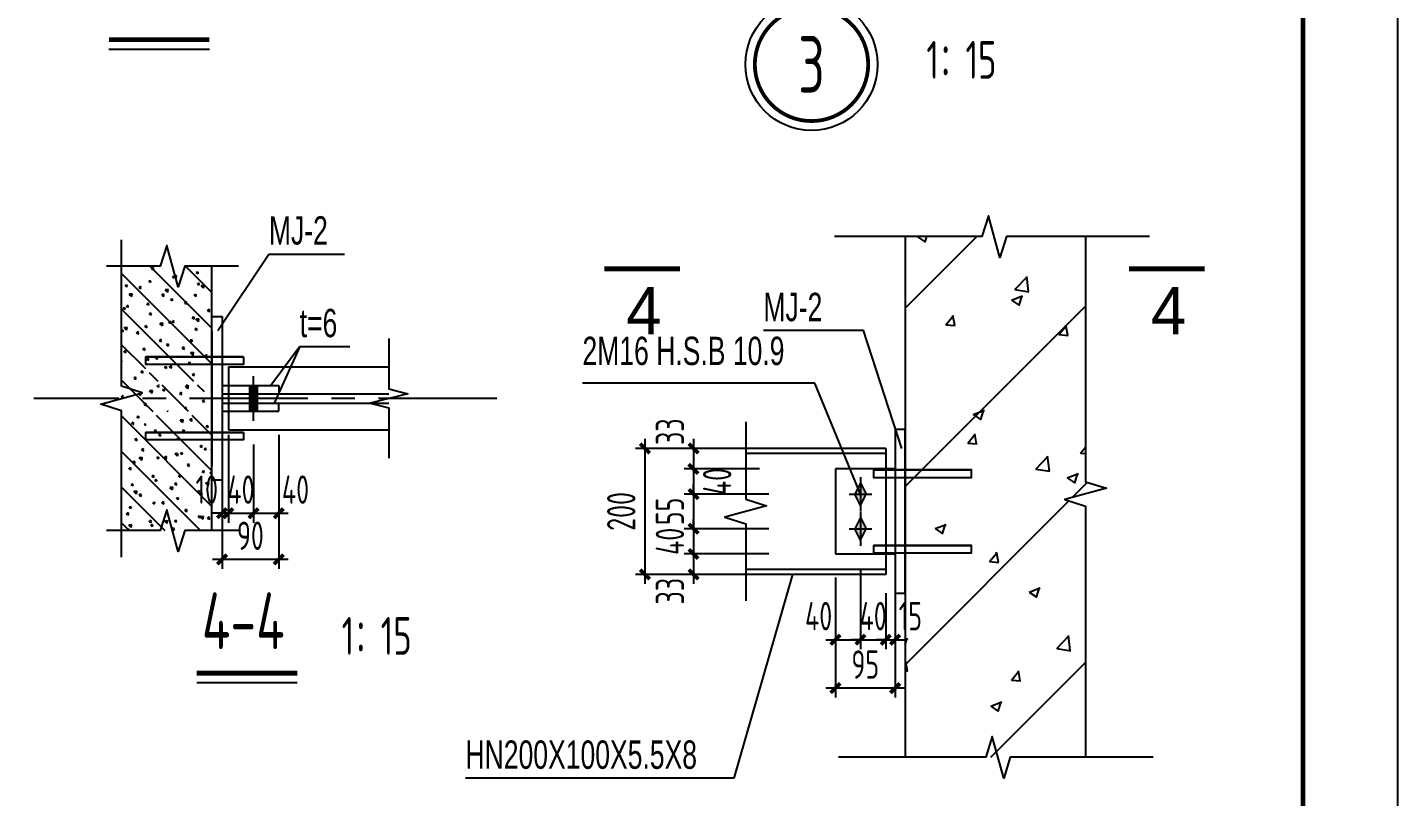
# Model space of a CAD drawing. Extents: x -803796 to -501762, y -1479216 to -846035.
# Drawn here: x -523518 to -501762, y -895565 to -883356 of the extents above; entities that cross this region are included whole.
import ezdxf
from ezdxf.enums import TextEntityAlignment as Align

# ---------------------------------------------------------------- set-up
doc = ezdxf.new("R2010")
doc.units = 0
doc.header["$LTSCALE"] = 1500
doc.linetypes.add('CENTER', pattern=[2, 1.25, -0.25, 0.25, -0.25])
doc.linetypes.add('DASHED', pattern=[19.05, 12.7, -6.35])
doc.layers.get('0').update_dxf_attribs({"linetype": 'CONTINUOUS'})
doc.layers.get('Defpoints').update_dxf_attribs({"linetype": 'CONTINUOUS'})
for name, color, linetype in [('AR-INT DECO', 140, 'CONTINUOUS'), ('AXIS', 253, 'CENTER'), ('BORDER', 7, 'CONTINUOUS'), ('DIM', 3, 'CONTINUOUS'), ('HATCH', 254, 'CONTINUOUS'), ('NUM', 7, 'CONTINUOUS'), ('STXT_GB_THIN', 2, 'CONTINUOUS'), ('STXT_GB_TNDSH', 6, 'DASHED'), ('STXT_GEN_PDX', 7, 'CONTINUOUS'), ('STXT_LS_THIN', 8, 'CONTINUOUS'), ('STXT_XG_END_THIN', 2, 'CONTINUOUS'), ('STXT_XG_THIN', 2, 'CONTINUOUS'), ('STXT_XG_TNDSH', 6, 'DASHED'), ('TEXT', 7, 'CONTINUOUS'), ('THICK', 6, 'CONTINUOUS'), ('THIN', 7, 'CONTINUOUS')]:
    doc.layers.add(name, color=color, linetype=linetype)
doc.styles.add('TSSD_Dimension', font='Tssdeng.shx', dxfattribs={"width": 0.7, "bigfont": 'hztxt.shx'})
doc.styles.add('TSSD_Label', font='tj03-romans1.shx', dxfattribs={"width": 0.7, "bigfont": 'hztxt.shx'})
doc.styles.add('TSSD_NORM', font='tssdeng.shx', dxfattribs={"width": 0.7, "bigfont": 'hztxt.shx'})
doc.styles.add('TSSD_Num', font='tssdeng.shx', dxfattribs={"width": 0.7, "bigfont": 'hztxt.shx'})
doc.dimstyles.new('TSSD_15_150', dxfattribs={"dimtxt": 450, "dimasz": 150, "dimexe": 150, "dimexo": 375, "dimgap": 150, "dimtad": 1, "dimdec": 0, "dimlfac": 0.1, "dimzin": 0, "dimdsep": 46, "dimtxsty": 'TSSD_Dimension', "dimblk": 'ARCHTICK', "dimblk1": 'ARCHTICK', "dimblk2": 'ARCHTICK', "dimcen": 0, "dimdle": 150, "dimclrt": 7, "dimadec": 0, "dimazin": 0, "dimtfac": 1, "dimtdec": 0, "dimtix": 1, "dimtmove": 2, "dimatfit": 3, "dimfxl": 1, "dimtolj": 1, "dimtzin": 0, "dimarcsym": 0})

# ---------------------------------------------------------------- blocks, each defined once
blk = doc.blocks.new('ts_idx2')
at = {"color": 0, "linetype": 'ByBlock', "lineweight": -2, "const_width": 0.0333}
blk.add_lwpolyline([(-0.5, 0, 1), (0.5, 0, 1)], format="xyb", close=True, dxfattribs=at)
at = {"color": 0, "linetype": 'ByBlock', "lineweight": -2}
blk.add_circle((0, 0), 0.583, dxfattribs=at)
at = {"color": 0, "linetype": 'ByBlock', "lineweight": -2, "style": 'TSSD_Num', "width": 0.7}
blk.add_attdef('A', text='', height=0.5, dxfattribs=at).set_placement((0, 0), align=Align.MIDDLE_CENTER)
blk = doc.blocks.new('A$C01594A37')
at = {"layer": 'AR-INT DECO'}
for p, q in [((-125, 2336), (-125, 782)), ((-5, 2336), (-5, 782)), ((1075, 2336), (1075, 782)), ((1195, 2336), (1195, 782))]:
    blk.add_line(p, q, dxfattribs=at)
for points in [[(-125, 2336), (-5, 2336), (-5, 782), (-125, 782)], [(1075, 2336), (1195, 2336), (1195, 782), (1075, 782)], [(-765, 1994), (1835, 1994), (1835, 1834), (-765, 1834)]]:
    blk.add_lwpolyline(points, close=True, dxfattribs=at)
blk = doc.blocks.new('_ArchTick')
at = {"color": 0, "linetype": 'ByBlock', "const_width": 0.4}
blk.add_lwpolyline([(-0.5, -0.5), (0.5, 0.5)], dxfattribs=at)
blk = doc.blocks.new('*D90')
at = {"layer": 'Defpoints', "color": 0, "transparency": 16777216}
for p in [(-510689, -891714), (-510289, -891584), (-510289, -893076)]:
    blk.add_point(p, dxfattribs=at)
at = {"layer": 'DIM', "color": 0, "lineweight": -2, "transparency": 16777216}
for p, q in [((-510289, -891959), (-510289, -893226)), ((-510689, -892089), (-510689, -893226)), ((-510839, -893076), (-510139, -893076))]:
    blk.add_line(p, q, dxfattribs=at)
at = {"layer": 'DIM', "color": 0, "lineweight": -2, "transparency": 16777216, "xscale": 150, "yscale": 150, "zscale": 150, "rotation": 180}
blk.add_blockref('_ArchTick', (-510689, -893076), dxfattribs=at)
at = {"layer": 'DIM', "color": 0, "lineweight": -2, "transparency": 16777216, "xscale": 150, "yscale": 150, "zscale": 150}
blk.add_blockref('_ArchTick', (-510289, -893076), dxfattribs=at)
at = {"layer": 'DIM', "color": 7, "transparency": 16777216, "insert": (-510955, -892701), "char_height": 450, "attachment_point": 5, "style": 'TSSD_Dimension'}
blk.add_mtext('\\A1;40', dxfattribs=at)
blk = doc.blocks.new('*D91')
at = {"layer": 'Defpoints', "color": 0, "transparency": 16777216}
for p in [(-510289, -891584), (-509889, -891959), (-509889, -893076)]:
    blk.add_point(p, dxfattribs=at)
at = {"layer": 'DIM', "color": 0, "lineweight": -2, "transparency": 16777216}
for p, q in [((-510289, -891959), (-510289, -893226)), ((-509889, -892334), (-509889, -893226)), ((-510289, -893076), (-510439, -893076)), ((-510289, -893076), (-509889, -893076)), ((-509889, -893076), (-509739, -893076))]:
    blk.add_line(p, q, dxfattribs=at)
at = {"layer": 'DIM', "color": 0, "lineweight": -2, "transparency": 16777216, "xscale": 150, "yscale": 150, "zscale": 150}
blk.add_blockref('_ArchTick', (-510289, -893076), dxfattribs=at)
at = {"layer": 'DIM', "color": 0, "lineweight": -2, "transparency": 16777216, "xscale": 150, "yscale": 150, "zscale": 150, "rotation": 180}
blk.add_blockref('_ArchTick', (-509889, -893076), dxfattribs=at)
at = {"layer": 'DIM', "color": 7, "transparency": 16777216, "insert": (-510089, -892701), "char_height": 450, "attachment_point": 5, "style": 'TSSD_Dimension'}
blk.add_mtext('\\A1;40', dxfattribs=at)
blk = doc.blocks.new('*D92')
at = {"layer": 'Defpoints', "color": 0, "transparency": 16777216}
for p in [(-509889, -891959), (-509739, -891959), (-509739, -893076)]:
    blk.add_point(p, dxfattribs=at)
at = {"layer": 'DIM', "color": 0, "lineweight": -2, "transparency": 16777216}
for p, q in [((-509889, -892334), (-509889, -893226)), ((-509739, -892334), (-509739, -893226)), ((-509889, -893076), (-510039, -893076)), ((-509889, -893076), (-509739, -893076)), ((-509739, -893076), (-509589, -893076))]:
    blk.add_line(p, q, dxfattribs=at)
at = {"layer": 'DIM', "color": 0, "lineweight": -2, "transparency": 16777216, "xscale": 150, "yscale": 150, "zscale": 150}
blk.add_blockref('_ArchTick', (-509889, -893076), dxfattribs=at)
at = {"layer": 'DIM', "color": 0, "lineweight": -2, "transparency": 16777216, "xscale": 150, "yscale": 150, "zscale": 150, "rotation": 180}
blk.add_blockref('_ArchTick', (-509739, -893076), dxfattribs=at)
at = {"layer": 'DIM', "color": 7, "transparency": 16777216, "insert": (-509498, -892701), "char_height": 450, "attachment_point": 5, "style": 'TSSD_Dimension'}
blk.add_mtext('\\A1;15', dxfattribs=at)
blk = doc.blocks.new('*D93')
at = {"layer": 'Defpoints', "color": 0, "transparency": 16777216}
for p in [(-510689, -892339), (-509739, -892339), (-510689, -893844)]:
    blk.add_point(p, dxfattribs=at)
at = {"layer": 'DIM', "color": 0, "lineweight": -2, "transparency": 16777216}
for p, q in [((-510689, -892714), (-510689, -893994)), ((-509739, -892714), (-509739, -893994)), ((-509589, -893844), (-510839, -893844))]:
    blk.add_line(p, q, dxfattribs=at)
at = {"layer": 'DIM', "color": 0, "lineweight": -2, "transparency": 16777216, "xscale": 150, "yscale": 150, "zscale": 150, "rotation": 180}
blk.add_blockref('_ArchTick', (-510689, -893844), dxfattribs=at)
at = {"layer": 'DIM', "color": 0, "lineweight": -2, "transparency": 16777216, "xscale": 150, "yscale": 150, "zscale": 150}
blk.add_blockref('_ArchTick', (-509739, -893844), dxfattribs=at)
at = {"layer": 'DIM', "color": 7, "transparency": 16777216, "insert": (-510214, -893469), "char_height": 450, "attachment_point": 5, "style": 'TSSD_Dimension'}
blk.add_mtext('\\A1;95', dxfattribs=at)
blk = doc.blocks.new('*D94')
at = {"layer": 'Defpoints', "color": 0, "transparency": 16777216}
for p in [(-511520, -890039), (-512941, -890364), (-511520, -890364)]:
    blk.add_point(p, dxfattribs=at)
at = {"layer": 'DIM', "color": 0, "lineweight": -2, "transparency": 16777216}
for p, q in [((-511895, -890039), (-513091, -890039)), ((-512941, -889889), (-512941, -890514)), ((-511895, -890364), (-513091, -890364))]:
    blk.add_line(p, q, dxfattribs=at)
at = {"layer": 'DIM', "color": 0, "lineweight": -2, "transparency": 16777216, "xscale": 150, "yscale": 150, "zscale": 150}
for p, rotation in [((-512941, -890039), 90), ((-512941, -890364), 270)]:
    blk.add_blockref('_ArchTick', p, dxfattribs=dict(at, rotation=rotation))
at = {"layer": 'DIM', "color": 7, "transparency": 16777216, "insert": (-513316, -889773), "char_height": 450, "attachment_point": 5, "rotation": 90, "style": 'TSSD_Dimension'}
blk.add_mtext('\\A1;33', dxfattribs=at)
blk = doc.blocks.new('*D95')
at = {"layer": 'Defpoints', "color": 0, "transparency": 16777216}
for p in [(-511520, -890364), (-512941, -890764), (-511368, -890764)]:
    blk.add_point(p, dxfattribs=at)
at = {"layer": 'DIM', "color": 0, "lineweight": -2, "transparency": 16777216}
for p, q in [((-512941, -890214), (-512941, -890914)), ((-511895, -890364), (-513091, -890364)), ((-511743, -890764), (-513091, -890764))]:
    blk.add_line(p, q, dxfattribs=at)
at = {"layer": 'DIM', "color": 0, "lineweight": -2, "transparency": 16777216, "xscale": 150, "yscale": 150, "zscale": 150}
for p, rotation in [((-512941, -890364), 90), ((-512941, -890764), 270)]:
    blk.add_blockref('_ArchTick', p, dxfattribs=dict(at, rotation=rotation))
at = {"layer": 'DIM', "color": 7, "transparency": 16777216, "insert": (-512566, -890564), "char_height": 450, "attachment_point": 5, "rotation": 90, "style": 'TSSD_Dimension'}
blk.add_mtext('\\A1;40', dxfattribs=at)
blk = doc.blocks.new('*D96')
at = {"layer": 'Defpoints', "color": 0, "transparency": 16777216}
for p in [(-511368, -890764), (-512941, -891314), (-511368, -891314)]:
    blk.add_point(p, dxfattribs=at)
at = {"layer": 'DIM', "color": 0, "lineweight": -2, "transparency": 16777216}
for p, q in [((-512941, -890764), (-512941, -890614)), ((-511743, -890764), (-513091, -890764)), ((-512941, -890764), (-512941, -891314)), ((-511743, -891314), (-513091, -891314)), ((-512941, -891314), (-512941, -891464))]:
    blk.add_line(p, q, dxfattribs=at)
at = {"layer": 'DIM', "color": 0, "lineweight": -2, "transparency": 16777216, "xscale": 150, "yscale": 150, "zscale": 150}
for p, rotation in [((-512941, -890764), 270), ((-512941, -891314), 90)]:
    blk.add_blockref('_ArchTick', p, dxfattribs=dict(at, rotation=rotation))
at = {"layer": 'DIM', "color": 7, "transparency": 16777216, "insert": (-513316, -891039), "char_height": 450, "attachment_point": 5, "rotation": 90, "style": 'TSSD_Dimension'}
blk.add_mtext('\\A1;55', dxfattribs=at)
blk = doc.blocks.new('*D97')
at = {"layer": 'Defpoints', "color": 0, "transparency": 16777216}
for p in [(-511368, -891314), (-512941, -891714), (-511368, -891714)]:
    blk.add_point(p, dxfattribs=at)
at = {"layer": 'DIM', "color": 0, "lineweight": -2, "transparency": 16777216}
for p, q in [((-511743, -891314), (-513091, -891314)), ((-512941, -891314), (-512941, -891164)), ((-512941, -891314), (-512941, -891714)), ((-511743, -891714), (-513091, -891714)), ((-512941, -891714), (-512941, -891864))]:
    blk.add_line(p, q, dxfattribs=at)
at = {"layer": 'DIM', "color": 0, "lineweight": -2, "transparency": 16777216, "xscale": 150, "yscale": 150, "zscale": 150}
for p, rotation in [((-512941, -891314), 270), ((-512941, -891714), 90)]:
    blk.add_blockref('_ArchTick', p, dxfattribs=dict(at, rotation=rotation))
at = {"layer": 'DIM', "color": 7, "transparency": 16777216, "insert": (-513316, -891514), "char_height": 450, "attachment_point": 5, "rotation": 90, "style": 'TSSD_Dimension'}
blk.add_mtext('\\A1;40', dxfattribs=at)
blk = doc.blocks.new('*D98')
at = {"layer": 'Defpoints', "color": 0, "transparency": 16777216}
for p in [(-511368, -891714), (-512941, -892039), (-511368, -892039)]:
    blk.add_point(p, dxfattribs=at)
at = {"layer": 'DIM', "color": 0, "lineweight": -2, "transparency": 16777216}
for p, q in [((-512941, -891564), (-512941, -892189)), ((-511743, -891714), (-513091, -891714)), ((-511743, -892039), (-513091, -892039))]:
    blk.add_line(p, q, dxfattribs=at)
at = {"layer": 'DIM', "color": 0, "lineweight": -2, "transparency": 16777216, "xscale": 150, "yscale": 150, "zscale": 150}
for p, rotation in [((-512941, -891714), 90), ((-512941, -892039), 270)]:
    blk.add_blockref('_ArchTick', p, dxfattribs=dict(at, rotation=rotation))
at = {"layer": 'DIM', "color": 7, "transparency": 16777216, "insert": (-513316, -892305), "char_height": 450, "attachment_point": 5, "rotation": 90, "style": 'TSSD_Dimension'}
blk.add_mtext('\\A1;33', dxfattribs=at)
blk = doc.blocks.new('*D99')
at = {"layer": 'Defpoints', "color": 0, "transparency": 16777216}
for p in [(-511520, -890039), (-513714, -892039), (-511520, -892039)]:
    blk.add_point(p, dxfattribs=at)
at = {"layer": 'DIM', "color": 0, "lineweight": -2, "transparency": 16777216}
for p, q in [((-511895, -890039), (-513864, -890039)), ((-513714, -889889), (-513714, -892189)), ((-511895, -892039), (-513864, -892039))]:
    blk.add_line(p, q, dxfattribs=at)
at = {"layer": 'DIM', "color": 0, "lineweight": -2, "transparency": 16777216, "xscale": 150, "yscale": 150, "zscale": 150}
for p, rotation in [((-513714, -890039), 90), ((-513714, -892039), 270)]:
    blk.add_blockref('_ArchTick', p, dxfattribs=dict(at, rotation=rotation))
at = {"layer": 'DIM', "color": 7, "transparency": 16777216, "insert": (-514089, -891039), "char_height": 450, "attachment_point": 5, "rotation": 90, "style": 'TSSD_Dimension'}
blk.add_mtext('\\A1;200', dxfattribs=at)
blk = doc.blocks.new('*D100')
at = {"layer": 'Defpoints', "color": 0, "transparency": 16777216}
for p in [(-520427, -889450), (-520327, -889450), (-520327, -891068)]:
    blk.add_point(p, dxfattribs=at)
at = {"layer": 'DIM', "color": 0, "lineweight": -2, "transparency": 16777216}
for p, q in [((-520427, -889825), (-520427, -891218)), ((-520327, -889825), (-520327, -891218)), ((-520427, -891068), (-520577, -891068)), ((-520427, -891068), (-520327, -891068)), ((-520327, -891068), (-520177, -891068))]:
    blk.add_line(p, q, dxfattribs=at)
at = {"layer": 'DIM', "color": 0, "lineweight": -2, "transparency": 16777216, "xscale": 150, "yscale": 150, "zscale": 150}
blk.add_blockref('_ArchTick', (-520427, -891068), dxfattribs=at)
at = {"layer": 'DIM', "color": 0, "lineweight": -2, "transparency": 16777216, "xscale": 150, "yscale": 150, "zscale": 150, "rotation": 180}
blk.add_blockref('_ArchTick', (-520327, -891068), dxfattribs=at)
at = {"layer": 'DIM', "color": 7, "transparency": 16777216, "insert": (-520669, -890693), "char_height": 450, "attachment_point": 5, "style": 'TSSD_Dimension'}
blk.add_mtext('\\A1;10', dxfattribs=at)
blk = doc.blocks.new('*D101')
at = {"layer": 'Defpoints', "color": 0, "transparency": 16777216}
for p in [(-520327, -889450), (-519927, -889600), (-519927, -891068)]:
    blk.add_point(p, dxfattribs=at)
at = {"layer": 'DIM', "color": 0, "lineweight": -2, "transparency": 16777216}
for p, q in [((-520327, -889825), (-520327, -891218)), ((-519927, -889975), (-519927, -891218)), ((-520327, -891068), (-520477, -891068)), ((-520327, -891068), (-519927, -891068)), ((-519927, -891068), (-519777, -891068))]:
    blk.add_line(p, q, dxfattribs=at)
at = {"layer": 'DIM', "color": 0, "lineweight": -2, "transparency": 16777216, "xscale": 150, "yscale": 150, "zscale": 150}
blk.add_blockref('_ArchTick', (-520327, -891068), dxfattribs=at)
at = {"layer": 'DIM', "color": 0, "lineweight": -2, "transparency": 16777216, "xscale": 150, "yscale": 150, "zscale": 150, "rotation": 180}
blk.add_blockref('_ArchTick', (-519927, -891068), dxfattribs=at)
at = {"layer": 'DIM', "color": 7, "transparency": 16777216, "insert": (-520127, -890693), "char_height": 450, "attachment_point": 5, "style": 'TSSD_Dimension'}
blk.add_mtext('\\A1;40', dxfattribs=at)
blk = doc.blocks.new('*D102')
at = {"layer": 'Defpoints', "color": 0, "transparency": 16777216}
for p in [(-519927, -889600), (-519527, -889450), (-519527, -891068)]:
    blk.add_point(p, dxfattribs=at)
at = {"layer": 'DIM', "color": 0, "lineweight": -2, "transparency": 16777216}
for p, q in [((-519927, -889975), (-519927, -891218)), ((-519527, -889825), (-519527, -891218)), ((-520077, -891068), (-519377, -891068))]:
    blk.add_line(p, q, dxfattribs=at)
at = {"layer": 'DIM', "color": 0, "lineweight": -2, "transparency": 16777216, "xscale": 150, "yscale": 150, "zscale": 150, "rotation": 180}
blk.add_blockref('_ArchTick', (-519927, -891068), dxfattribs=at)
at = {"layer": 'DIM', "color": 0, "lineweight": -2, "transparency": 16777216, "xscale": 150, "yscale": 150, "zscale": 150}
blk.add_blockref('_ArchTick', (-519527, -891068), dxfattribs=at)
at = {"layer": 'DIM', "color": 7, "transparency": 16777216, "insert": (-519261, -890693), "char_height": 450, "attachment_point": 5, "style": 'TSSD_Dimension'}
blk.add_mtext('\\A1;40', dxfattribs=at)
blk = doc.blocks.new('*D110')
at = {"layer": 'Defpoints', "color": 0, "transparency": 16777216}
for p in [(-520427, -889825), (-519527, -889825), (-520427, -891800)]:
    blk.add_point(p, dxfattribs=at)
at = {"layer": 'DIM', "color": 0, "lineweight": -2, "transparency": 16777216}
for p, q in [((-520427, -890200), (-520427, -891950)), ((-519527, -890200), (-519527, -891950)), ((-519377, -891800), (-520577, -891800))]:
    blk.add_line(p, q, dxfattribs=at)
at = {"layer": 'DIM', "color": 0, "lineweight": -2, "transparency": 16777216, "xscale": 150, "yscale": 150, "zscale": 150, "rotation": 180}
blk.add_blockref('_ArchTick', (-520427, -891800), dxfattribs=at)
at = {"layer": 'DIM', "color": 0, "lineweight": -2, "transparency": 16777216, "xscale": 150, "yscale": 150, "zscale": 150}
blk.add_blockref('_ArchTick', (-519527, -891800), dxfattribs=at)
at = {"layer": 'DIM', "color": 7, "transparency": 16777216, "insert": (-519977, -891425), "char_height": 450, "attachment_point": 5, "style": 'TSSD_Dimension'}
blk.add_mtext('\\A1;90', dxfattribs=at)

msp = doc.modelspace()

# ---------------------------------------------------------------- hatches: boundary and pattern name
at = {"layer": 'HATCH'}
h = msp.add_hatch(dxfattribs=at)
h.set_pattern_fill('ARMOREDW', color=256, scale=250, style=0)
h.set_pattern_definition([(50, (4765236.3, 8556102), (1793.15046, -156.88034), [187.5, -2062.5]), (355, (4765236.3, 8556102), (-346.87833, 1880.48033), [150, -1650]), (100.4514, (4765385.8, 8556088.9), (1446.27345, 1723.59886), [159.35047, -1752.85528]), (46.1842, (4765236.3, 8556602), (2668.1026, -413.79754), [281.25, -3093.75]), (96.6356, (4765458.7, 8556567.5), (2336.65676, 2435.2947), [239.0257, -2629.2825]), (351.1842, (4765236.3, 8556602), (2336.65486, 2435.2965), [225, -2475]), (21, (4765486.3, 8556477), (1492.26763, -1006.54723), [187.5, -2062.5]), (326, (4765486.3, 8556477), (608.28833, 1812.8751), [150, -1650]), (71.4514, (4765610.7, 8556393), (2100.55657, 806.32624), [159.35047, -1752.85528]), (45, (4765236.3, 8556102), (-1414.21356, 1414.21356), [])])
h.paths.add_polyline_path([(-509579.3, -894942.1), (-507660.2, -894942.1), (-507555.2, -894612.1), (-507375.2, -895272.1), (-507270.2, -894942.1), (-506715.4, -894942.1), (-506715.4, -890957.2), (-507045.4, -890852.2), (-506385.4, -890672.2), (-506715.4, -890567.2), (-506715.4, -886676.1), (-507270.2, -886676.1), (-507375.2, -887006.1), (-507555.2, -886346.1), (-507660.2, -886676.1), (-509579.3, -886676.1)])
h = msp.add_hatch(dxfattribs=at)
h.set_pattern_fill('ARMOREDW', color=256, scale=50, angle=90, style=0)
h.set_pattern_definition([(140, (-1470290.77, -379662.8), (31.37607, 358.63009), [37.5, -412.5]), (85, (-1470290.77, -379662.8), (-376.09607, -69.37567), [30, -330]), (190.4514, (-1470288.15, -379632.9), (-344.71977, 289.25469), [31.8701, -350.57106]), (136.1842, (-1470390.77, -379662.8), (82.7595, 533.62052), [56.25, -618.75]), (186.6356, (-1470383.87, -379618.3), (-487.05894, 467.33135), [47.80514, -525.8565]), (81.1842, (-1470390.77, -379662.8), (-487.0593, 467.33097), [45, -495]), (111, (-1470365.77, -379612.8), (201.309445, 298.45353), [37.5, -412.5]), (56, (-1470365.77, -379612.8), (-362.57502, 121.65767), [30, -330]), (161.4514, (-1470349, -379587.9), (-161.26525, 420.11131), [31.8701, -350.57106]), (135, (-1470290.77, -379662.8), (-282.84271, -282.84271), [])])
edge = h.paths.add_edge_path()
edge.add_arc((-521487.2, -889605), 90, 90, 180)
edge.add_line((-521577.2, -889605), (-521577.2, -889785))
edge.add_line((-521577.2, -889785), (-521637.2, -889785))
edge.add_line((-521637.2, -889785), (-521637.2, -889605))
edge.add_arc((-521487.2, -889605), 150, 90, 180, ccw=False)
edge.add_line((-521487.2, -889455), (-520747.2, -889455))
edge.add_arc((-520747.2, -889415), 40, 270, 360)
edge.add_line((-520707.2, -889415), (-520707.2, -889075))
edge.add_arc((-520747.2, -889075), 40, 360, 450)
edge.add_line((-520747.2, -889035), (-521487.2, -889035))
edge.add_arc((-521487.2, -888885), 150, 180, 270, ccw=False)
edge.add_line((-521637.2, -888885), (-521637.2, -888705))
edge.add_line((-521637.2, -888705), (-521577.2, -888705))
edge.add_line((-521577.2, -888705), (-521577.2, -888885))
edge.add_arc((-521487.2, -888885), 90, 180, 270)
edge.add_line((-521487.2, -888975), (-520687.2, -888975))
edge.add_arc((-520687.2, -889015), 40, 0, 90, ccw=False)
edge.add_line((-520647.2, -889015), (-520647.2, -888795))
edge.add_line((-520647.2, -888795), (-520587.2, -888795))
edge.add_line((-520587.2, -888795), (-520587.2, -887146))
edge.add_line((-520587.2, -887146), (-522023.4, -887146))
edge.add_line((-522023.4, -887146), (-522023.4, -891344))
edge.add_line((-522023.4, -891344), (-520587.2, -891344))
edge.add_line((-520587.2, -891344), (-520587.2, -889695))
edge.add_line((-520587.2, -889695), (-520647.2, -889695))
edge.add_line((-520647.2, -889695), (-520647.2, -889475))
edge.add_arc((-520687.2, -889475), 40, 270, 360, ccw=False)
edge.add_line((-520687.2, -889515), (-521487.2, -889515))
at = {"layer": 'STXT_LS_THIN'}
for points in [[(-510289.3, -890583.7), (-510379.3, -890763.7), (-510289.3, -890943.7), (-510199.3, -890763.7)], [(-510289.3, -891133.7), (-510379.3, -891313.7), (-510289.3, -891493.7), (-510199.3, -891313.7)]]:
    msp.add_hatch(color=256, dxfattribs=at).paths.add_polyline_path(points)

# ---------------------------------------------------------------- linework, layer by layer
at = {"layer": 'AR-INT DECO'}
for p, q in [((-509579.3, -886676.1), (-509579.3, -894942.1)), ((-520587.2, -891344), (-520587.2, -887146)), ((-519194.8, -888423.2), (-519653.9, -889040)), ((-519194.8, -888423.2), (-519597.3, -889320)), ((-509579.3, -892038.7), (-509579.3, -890038.7))]:
    msp.add_line(p, q, dxfattribs=at)
at = {"layer": 'AXIS'}
for p, q in [((-519927.2, -889600), (-519927.2, -888890)), ((-516066.9, -889245), (-523416.8, -889245))]:
    msp.add_line(p, q, dxfattribs=at)
at = {"layer": 'BORDER', "elevation": -3.1}
msp.add_lwpolyline([(-590861.8, -909034.9), (-590861.8, -846034.9), (-501761.8, -846034.9), (-501761.8, -909034.9)], close=True, dxfattribs=at)
at = {"layer": 'BORDER', "const_width": 75, "elevation": -3.1}
msp.add_lwpolyline([(-587111.8, -907534.9), (-587111.8, -847534.9), (-503261.8, -847534.9), (-503261.8, -907534.9)], close=True, dxfattribs=at)
at = {"layer": 'NUM', "const_width": 75, "elevation": -3.1}
for points in [[(-522223.8, -883552.8), (-520628, -883552.8)], [(-520829.9, -893605.9), (-519234.1, -893605.9)]]:
    msp.add_lwpolyline(points, dxfattribs=at)
at = {"layer": 'NUM', "elevation": -3.1}
for points in [[(-522223.8, -883702.8), (-520628, -883702.8)], [(-520829.9, -893755.9), (-519234.1, -893755.9)]]:
    msp.add_lwpolyline(points, dxfattribs=at)
at = {"layer": 'STXT_GB_THIN'}
for p, q in [((-509739.3, -890363.7), (-510689.3, -890363.7)), ((-510689.3, -890363.7), (-510689.3, -891713.7)), ((-510689.3, -891713.7), (-509739.3, -891713.7))]:
    msp.add_line(p, q, dxfattribs=at)
at = {"layer": 'STXT_GB_TNDSH'}
for p, q in [((-520427.2, -889040), (-519527.2, -889040)), ((-520427.2, -889170), (-519527.2, -889170)), ((-519527.2, -889040), (-519527.2, -889170)), ((-520427.2, -889320), (-519527.2, -889320)), ((-519527.2, -889450), (-519527.2, -889320)), ((-520427.2, -889450), (-519527.2, -889450))]:
    msp.add_line(p, q, dxfattribs=at)
at = {"layer": 'STXT_GEN_PDX'}
msp.add_lwpolyline([(-517777.3, -888295), (-517777.3, -889095), (-517477.3, -889170), (-518077.3, -889320), (-517777.3, -889395), (-517777.3, -890195)], dxfattribs=at)
at = {"layer": 'STXT_LS_THIN'}
for p, q in [((-510289.3, -890583.7), (-510379.3, -890763.7)), ((-510289.3, -890493.7), (-510289.3, -891033.7)), ((-510289.3, -890583.7), (-510199.3, -890763.7)), ((-510469.3, -890763.7), (-510109.3, -890763.7)), ((-510289.3, -890943.7), (-510379.3, -890763.7)), ((-510289.3, -890943.7), (-510199.3, -890763.7)), ((-510289.3, -891043.7), (-510289.3, -891583.7)), ((-510469.3, -891313.7), (-510109.3, -891313.7)), ((-510289.3, -891133.7), (-510379.3, -891313.7)), ((-510289.3, -891493.7), (-510379.3, -891313.7)), ((-510289.3, -891133.7), (-510199.3, -891313.7)), ((-510289.3, -891493.7), (-510199.3, -891313.7))]:
    msp.add_line(p, q, dxfattribs=at)
at = {"layer": 'STXT_LS_THIN', "const_width": 150}
msp.add_lwpolyline([(-519927.2, -889040), (-519927.2, -889450)], dxfattribs=at)
at = {"layer": 'STXT_XG_END_THIN'}
msp.add_line((-509889.3, -890038.7), (-509889.3, -892038.7), dxfattribs=at)
at = {"layer": 'STXT_XG_THIN'}
for p, q in [((-520587.2, -888170.5), (-520587.2, -890319.4)), ((-520327.2, -888745), (-517777.3, -888745)), ((-520327.2, -888745), (-520327.2, -889745)), ((-520327.2, -889745), (-517777.3, -889745)), ((-509889.3, -890038.7), (-512112.2, -890038.7)), ((-509889.3, -890118.7), (-512112.2, -890118.7)), ((-509889.3, -891958.7), (-512112.2, -891958.7)), ((-509889.3, -892038.7), (-512112.2, -892038.7))]:
    msp.add_line(p, q, dxfattribs=at)
at = {"layer": 'STXT_XG_TNDSH'}
for p, q in [((-520327.2, -889170), (-517777.3, -889170)), ((-520327.2, -889320), (-517777.3, -889320)), ((-509889.3, -890363.7), (-509889.3, -891713.7))]:
    msp.add_line(p, q, dxfattribs=at)
at = {"layer": 'TEXT'}
for p, q in [((-520492.4, -888167.7), (-519683.4, -886953.5)), ((-519683.4, -886953.5), (-518483.4, -886953.5)), ((-510239.7, -888169), (-511831.9, -888169)), ((-509635.1, -890039.1), (-510239.7, -888169)), ((-519194.8, -888423.2), (-518399.8, -888423.2)), ((-511015.6, -889000.5), (-514704.7, -889000.5)), ((-510289.3, -890763.7), (-511015.6, -889000.5)), ((-511368, -892038.7), (-512302.3, -895274.7)), ((-512302.3, -895274.7), (-516562.3, -895274.7))]:
    msp.add_line(p, q, dxfattribs=at)
at = {"layer": 'THICK', "const_width": 75}
for points in [[(-513158, -887188.7), (-514358, -887188.7)], [(-506027, -887188.7), (-504827, -887188.7)]]:
    msp.add_lwpolyline(points, dxfattribs=at)
at = {"layer": 'THIN'}
for points in [[(-505701.7, -886676.1), (-507971.7, -886676.1), (-508076.7, -887006.1), (-508256.7, -886346.1), (-508361.7, -886676.1), (-510700.8, -886676.1)], [(-522023.4, -891764), (-522023.4, -889440), (-522353.4, -889335), (-521693.4, -889155), (-522023.4, -889050), (-522023.4, -886726)], [(-520167.2, -887146), (-521020.3, -887146), (-521125.3, -887476), (-521305.3, -886816), (-521410.3, -887146), (-522263.4, -887146)], [(-512112.2, -889618.7), (-512112.2, -890843.7), (-511782.2, -890948.7), (-512442.2, -891128.7), (-512112.2, -891233.7), (-512112.2, -892458.7)], [(-520167.2, -891344), (-521020.3, -891344), (-521125.3, -891674), (-521305.3, -891014), (-521410.3, -891344), (-522263.4, -891344)], [(-505641.7, -894942.1), (-507911.7, -894942.1), (-508016.7, -895272.1), (-508196.7, -894612.1), (-508301.7, -894942.1), (-510640.8, -894942.1)]]:
    msp.add_lwpolyline(points, dxfattribs=at)
at = {"layer": 'THIN', "elevation": 3.1}
msp.add_lwpolyline([(-506715.4, -886676.1), (-506715.4, -890567.2), (-506385.4, -890672.2), (-507045.4, -890852.2), (-506715.4, -890957.2), (-506715.4, -894942.1)], dxfattribs=at)

# ---------------------------------------------------------------- block references
at = {"layer": 'AR-INT DECO', "rotation": 270}
msp.add_blockref('A$C01594A37', (-522421.5, -888710), dxfattribs=at)
at = {"layer": 'AR-INT DECO', "xscale": -1, "rotation": 90}
msp.add_blockref('A$C01594A37', (-507745, -890503.8), dxfattribs=at)
at = {"layer": 'THIN'}
ref = msp.add_blockref('ts_idx2', (-511067.7, -883942.8, -3.1), dxfattribs=dict(at, xscale=1800, yscale=1800, zscale=1800))
ref.add_attrib('1', '3', dxfattribs={"height": 900, "style": 'TSSD_Num', "width": 0.7}).set_placement((-511067.7, -883942.8, -3.1), align=Align.MIDDLE_CENTER)

# ---------------------------------------------------------------- texts
at = {"layer": 'NUM', "style": 'TSSD_NORM', "width": 0.7}
for s, height, p in [(' 1：15', 600, (-509498.5, -884351.1, -3.1)), ('4-4', 900, (-520746.8, -893495.1, -3.1)), (' 1：15', 600, (-518784.1, -893495.1, -3.1))]:
    msp.add_text(s, height=height, dxfattribs=at).set_placement(p, align=Align.BOTTOM_LEFT)
at = {"layer": 'TEXT', "style": 'TSSD_Label', "width": 0.7}
for s, p in [('MJ-2', (-519683.4, -886803.5)), ('MJ-2', (-511831.9, -888019)), ('t=6', (-519194.8, -888273.2)), ('HN200X100X5.5X8', (-516562.3, -895124.7))]:
    msp.add_text(s, height=450, dxfattribs=at).set_placement(p)
msp.add_text('2M16 H.S.B 10.9', height=450, dxfattribs=at).set_placement((-514704.7, -888850.5), align=Align.BOTTOM_LEFT)
at = {"layer": 'THICK', "style": 'TSSD_Label'}
for p in [(-514008, -888226.2), (-505677, -888226.2)]:
    msp.add_text('4', height=750, dxfattribs=at).set_placement(p)

# ---------------------------------------------------------------- dimensions: what is measured, and where the dimension line sits
at = {"layer": 'DIM'}
for base, p1, p2, picture, middle in [((-520327.2, -891068.5), (-520427.2, -889450), (-520327.2, -889450), '*D100', (-520668.9, -890693.5)), ((-519527.2, -891068.5), (-519927.2, -889600), (-519527.2, -889450), '*D102', (-519261.2, -890693.5)), ((-510289.3, -893075.9), (-510689.3, -891713.7), (-510289.3, -891583.7), '*D90', (-510955.2, -892700.9)), ((-509739.3, -893075.9), (-509889.3, -891958.7), (-509739.3, -891958.7), '*D92', (-509497.6, -892700.9))]:
    dim = msp.add_linear_dim(base=base, p1=p1, p2=p2, dimstyle='TSSD_15_150', dxfattribs=at)
    dim.commit()
    dim.dimension.update_dxf_attribs({"geometry": picture, "text_midpoint": middle, "dimtype": 160})
for base, p1, p2, picture, middle in [((-519927.2, -891068.5), (-520327.2, -889450), (-519927.2, -889600), '*D101', (-520127.2, -890693.5)), ((-520427.2, -891799.8), (-519527.2, -889825), (-520427.2, -889825), '*D110', (-519977.2, -891424.8)), ((-509889.3, -893075.9), (-510289.3, -891583.7), (-509889.3, -891958.7), '*D91', (-510089.3, -892700.9)), ((-510689.3, -893843.8), (-509739.3, -892338.7), (-510689.3, -892338.7), '*D93', (-510214.3, -893468.8))]:
    dim = msp.add_linear_dim(base=base, p1=p1, p2=p2, dimstyle='TSSD_15_150', dxfattribs=at)
    dim.commit()
    dim.dimension.update_dxf_attribs({"geometry": picture, "text_midpoint": middle})
for base, p1, p2, picture, middle in [((-512940.7098399, -890363.6617244), (-511519.8402872, -890038.6617244), (-511519.8402872, -890363.6617244), '*D94', (-513315.7098399, -889772.7001859)), ((-512940.7, -890763.7), (-511519.8, -890363.7), (-511368, -890763.7), '*D95', (-512565.7, -890563.7)), ((-512940.7098399, -892038.6617244), (-511367.968195, -891713.6617244), (-511367.968195, -892038.6617244), '*D98', (-513315.7098399, -892304.6232629))]:
    dim = msp.add_linear_dim(base=base, p1=p1, p2=p2, angle=90, dimstyle='TSSD_15_150', dxfattribs=at)
    dim.commit()
    dim.dimension.update_dxf_attribs({"geometry": picture, "text_midpoint": middle, "dimtype": 160})
for base, p1, p2, picture, middle in [((-513714.3, -892038.7), (-511519.8, -890038.7), (-511519.8, -892038.7), '*D99', (-514089.3, -891038.7)), ((-512940.7, -891313.7), (-511368, -890763.7), (-511368, -891313.7), '*D96', (-513315.7, -891038.7)), ((-512940.7, -891713.7), (-511368, -891313.7), (-511368, -891713.7), '*D97', (-513315.7, -891513.7))]:
    dim = msp.add_linear_dim(base=base, p1=p1, p2=p2, angle=90, dimstyle='TSSD_15_150', dxfattribs=at)
    dim.commit()
    dim.dimension.update_dxf_attribs({"geometry": picture, "text_midpoint": middle})

doc.saveas('drawing.dxf')
